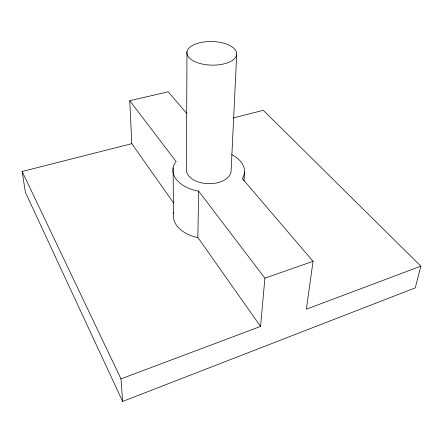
<?xml version="1.0" encoding="UTF-8"?>
<svg xmlns="http://www.w3.org/2000/svg" width="443" height="443" viewBox="0 0 443 443"><rect width="100%" height="100%" fill="white"/><g stroke="black" fill="none" stroke-linecap="round" stroke-linejoin="round"><path stroke-width="0.66" d="M186.979 51.759L186.453 168.645A22.383 13.445 1.5 0 0 207.258 183.629A22.383 13.445 1.5 0 0 231.096 171.175L236.706 54.256A24.93 11.811 1.5 0 0 200.125 42.65A24.93 11.811 1.5 0 0 198.569 63.067A24.93 11.811 1.5 0 0 236.706 54.256M233.123 117.965L263.303 110.313L420.85 266.16L415.285 287.861L122.65 401.436L120.978 378.881L260.545 326.419L197.849 237.426L198.619 191.11L196.77 190.85A35.833 21.535 1.5 0 1 175.262 162.498L176.12 161.557L129.76 100.672L168.229 91.801L186.503 113.192M243.988 180.916L244.536 171.934M260.545 326.419L264.897 278.154L198.619 191.11M231.695 154.596A35.833 21.535 1.5 0 1 243.041 177.493L242.288 178.49L313.046 261.331L306.346 309.197L420.85 266.16M264.897 278.154L313.046 261.331M122.65 401.436L25.389 192.328L22.15 171.48L131.798 143.67L173.578 202.977M197.849 237.426L196.077 237.16A34.238 22.272 1.5 0 1 173.75 212.225M22.15 171.48L120.978 378.881M129.76 100.672L131.798 143.67M173.102 167.886L173.484 213.493"/></g></svg>
